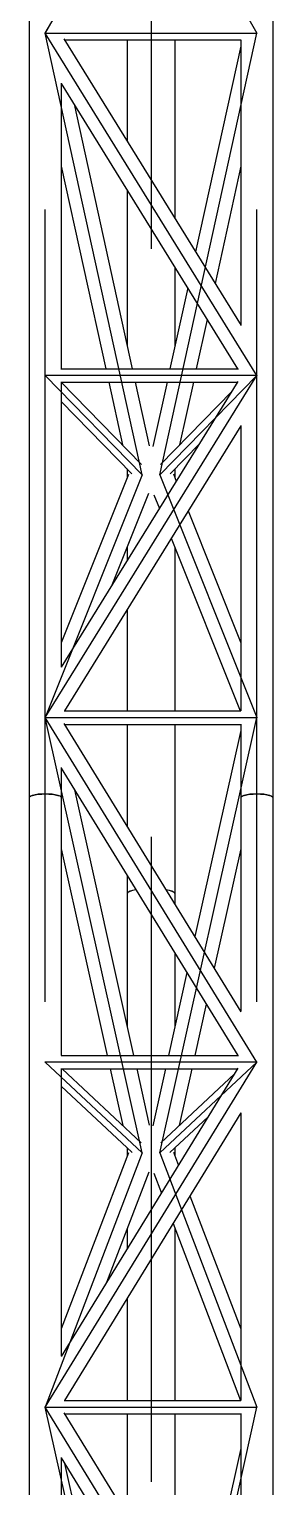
# Model space of a CAD drawing. Header units: millimetres. Extents: x 150209.93 to 150215.05, y 136675.65 to 136679.93.
# Drawn here: x 150213.2547 to 150213.2962, y 136679.3568 to 136679.6047 of the extents above; entities that cross this region are included whole.
import ezdxf

# ---------------------------------------------------------------- set-up
doc = ezdxf.new("R2010")
doc.units = ezdxf.units.MM
doc.header["$LTSCALE"] = 0.25
doc.linetypes.add('CENTER', pattern=[50.8, 31.75, -6.35, 6.35, -6.35])
doc.linetypes.add('XKITLINE00', pattern=[0])

# ---------------------------------------------------------------- blocks, each defined once
blk = doc.blocks.new('çatıı')
at = {"color": 8, "linetype": 'CENTER'}
for p, q in [((21645, 19215.5), (21645, 20189.7)), ((21735, 20182), (21735, 19133.7)), ((21645, 19865.3), (21825, 20174.4)), ((21825, 19215.5), (21825, 20174.4)), ((21727.5, 20010.8), (21645, 19865.3)), ((21742.5, 20010.8), (21825, 19865.3)), ((21727.5, 19489.9), (21645, 19865.3)), ((21825, 19574.4), (21645, 19865.3)), ((21645, 19865.3), (21825, 19865.3)), ((21742.5, 19489.9), (21825, 19865.3)), ((21825, 19574.4), (21645, 19574.4)), ((21645, 19283.4), (21825, 19574.4)), ((21727.5, 19489.9), (21645, 19574.4)), ((21742.5, 19489.9), (21825, 19574.4)), ((21727.5, 19489.9), (21645, 19283.4)), ((21742.5, 19489.9), (21825, 19283.4)), ((21825, 18990.6), (21645, 19283.4)), ((21645, 19283.4), (21825, 19283.4)), ((21727.5, 18913.4), (21645, 19283.4)), ((21742.5, 18913.4), (21825, 19283.4)), ((21645, 18041.9), (21645, 19215.5)), ((21825, 18041.9), (21825, 19215.5)), ((21735, 19133.7), (21735, 17970.9)), ((21645, 18697.2), (21825, 18990.6)), ((21825, 18990.6), (21645, 18990.6)), ((21727.5, 18913.4), (21645, 18990.6)), ((21742.5, 18913.4), (21825, 18990.6)), ((21727.5, 18913.4), (21645, 18697.2)), ((21742.5, 18913.4), (21825, 18697.2)), ((21645, 18697.2), (21825, 18697.2)), ((21727.5, 18326.6), (21645, 18697.2)), ((21825, 18403.8), (21645, 18697.2)), ((21742.5, 18326.6), (21825, 18697.2))]:
    blk.add_line(p, q, dxfattribs=at)
at = {"color": 8, "linetype": 'XKITLINE00'}
for p, q in [((21631.3, 20166.1), (21631.3, 19215.5)), ((21838.6, 20148.7), (21838.6, 19215.5)), ((21660.9, 19860.5), (21811.6, 19616.9)), ((21661.4, 19859.6), (21811.3, 19859.6)), ((21714.7, 19859.6), (21714.7, 19773.5)), ((21755.3, 19859.6), (21755.3, 19707.9)), ((21811.3, 19854.2), (21772.9, 19679.4)), ((21811.3, 19859.8), (21811.3, 19617.3)), ((21658.6, 19822.9), (21658.6, 19580)), ((21658.6, 19822.5), (21808.6, 19580)), ((21669.5, 19805), (21718.9, 19580)), ((21658.6, 19752.2), (21696.5, 19580)), ((21811.3, 19752.2), (21789.5, 19652.6)), ((21714.7, 19731.9), (21714.7, 19599.2)), ((21755.3, 19666.2), (21755.3, 19599.2)), ((21766.2, 19648.7), (21751.1, 19580)), ((21782.7, 19621.9), (21773.5, 19580)), ((21658.4, 19580), (21809.4, 19580)), ((21808.9, 19569.2), (21658.6, 19326.2)), ((21658.6, 19569), (21658.6, 19326.3)), ((21658.6, 19568.7), (21808.6, 19568.7)), ((21658.6, 19568.6), (21726.9, 19498.7)), ((21699, 19568.7), (21710.7, 19515.2)), ((21721.4, 19568.7), (21733.3, 19514.4)), ((21748.6, 19568.7), (21736.5, 19513.8)), ((21803.7, 19560.7), (21743.1, 19498.7)), ((21771, 19568.7), (21759.3, 19515.2)), ((21658.6, 19552.3), (21718.7, 19490.7)), ((21811.3, 19531.5), (21661.4, 19289.1)), ((21811.3, 19531.7), (21811.3, 19289.1)), ((21776.1, 19516.2), (21751.3, 19490.7)), ((21714.7, 19494.9), (21714.7, 19487.4)), ((21755.3, 19494.9), (21755.3, 19487.4)), ((21715.8, 19490.2), (21658.6, 19347.1)), ((21715.3, 19494.2), (21715.5, 19493.6)), ((21754, 19490.7), (21756.5, 19484.4)), ((21754.6, 19494.2), (21754.6, 19494.1)), ((21732.9, 19473.9), (21701.7, 19396)), ((21737.5, 19472.9), (21742.2, 19461.3)), ((21766.6, 19459.2), (21811.3, 19347.1)), ((21752.2, 19436), (21810.9, 19289.1)), ((21714.7, 19428.4), (21714.7, 19416.9)), ((21755.3, 19428.4), (21755.3, 19289.1)), ((21714.7, 19375.3), (21714.7, 19289.1)), ((21661, 19289.1), (21811.5, 19289.1)), ((21660.9, 19278.5), (21811.5, 19033.4)), ((21661.4, 19277.7), (21811.3, 19277.7)), ((21714.7, 19277.7), (21714.7, 19191)), ((21755.3, 19277.7), (21755.3, 19133.7)), ((21811.3, 19272.5), (21772.3, 19097.3)), ((21811.3, 19277.9), (21811.3, 19215.5)), ((21658.6, 19241), (21658.6, 19215.5)), ((21658.6, 19240.3), (21808.7, 18996.2)), ((21631.7, 19216.2), (21631.3, 19215.5)), ((21631.7, 19216.1), (21631.3, 19215.5)), ((21631.3, 19215.5), (21631.3, 18041.9)), ((21631.7, 19216.2), (21632.7, 19216.9)), ((21631.7, 19216.1), (21632.7, 19216.8)), ((21632.7, 19216.9), (21634.3, 19217.6)), ((21632.7, 19216.8), (21634.3, 19217.3)), ((21634.3, 19217.6), (21636.5, 19218.1)), ((21634.3, 19217.3), (21636.5, 19217.8)), ((21634.6, 19217.4), (21634.8, 19217.5)), ((21634.8, 19217.5), (21636.9, 19218)), ((21636.5, 19218.1), (21639.1, 19218.5)), ((21636.5, 19217.8), (21639.1, 19218.2)), ((21636.9, 19218), (21639.3, 19218.4)), ((21639.1, 19218.5), (21642, 19218.7)), ((21639.1, 19218.2), (21642, 19218.4)), ((21639.3, 19218.4), (21642.1, 19218.6)), ((21642, 19218.7), (21645, 19218.8)), ((21642, 19218.4), (21645, 19218.5)), ((21642.1, 19218.6), (21645, 19218.7)), ((21645, 19218.8), (21648, 19218.7)), ((21645, 19218.7), (21647.9, 19218.6)), ((21645, 19218.5), (21648, 19218.4)), ((21647.9, 19218.6), (21650.7, 19218.4)), ((21648, 19218.7), (21650.9, 19218.5)), ((21648, 19218.4), (21650.9, 19218.2)), ((21650.7, 19218.4), (21653.1, 19218)), ((21650.9, 19218.5), (21653.5, 19218.1)), ((21650.9, 19218.2), (21653.5, 19217.8)), ((21653.1, 19218), (21655.2, 19217.5)), ((21653.5, 19218.1), (21655.7, 19217.6)), ((21653.5, 19217.8), (21655.7, 19217.3)), ((21655.2, 19217.5), (21655.4, 19217.4)), ((21655.7, 19217.6), (21657.3, 19216.9)), ((21655.7, 19217.3), (21657.3, 19216.8)), ((21657.3, 19216.9), (21658.3, 19216.2)), ((21657.3, 19216.8), (21658.3, 19216.1)), ((21658.3, 19216.2), (21658.6, 19215.5)), ((21658.3, 19216.1), (21658.6, 19215.5)), ((21658.6, 19215.5), (21658.6, 18996.2)), ((21669.9, 19222), (21720.2, 18996.2)), ((21811.7, 19216.2), (21811.3, 19215.5)), ((21811.7, 19216.1), (21811.3, 19215.5)), ((21811.3, 19215.5), (21811.3, 19033.7)), ((21811.7, 19216.2), (21812.7, 19216.9)), ((21811.7, 19216.1), (21812.7, 19216.8)), ((21812.7, 19216.9), (21814.3, 19217.6)), ((21812.7, 19216.8), (21814.3, 19217.3)), ((21814.3, 19217.6), (21816.5, 19218.1)), ((21814.3, 19217.3), (21816.5, 19217.8)), ((21814.7, 19217.4), (21814.8, 19217.5)), ((21814.8, 19217.5), (21816.9, 19218)), ((21816.5, 19218.1), (21819.1, 19218.5)), ((21816.5, 19217.8), (21819.1, 19218.2)), ((21816.9, 19218), (21819.3, 19218.4)), ((21819.1, 19218.5), (21822, 19218.7)), ((21819.1, 19218.2), (21822, 19218.4)), ((21819.3, 19218.4), (21822.1, 19218.6)), ((21822, 19218.7), (21825, 19218.8)), ((21822, 19218.4), (21825, 19218.5)), ((21822.1, 19218.6), (21825, 19218.7)), ((21825, 19218.8), (21828, 19218.7)), ((21825, 19218.7), (21827.9, 19218.6)), ((21825, 19218.5), (21828, 19218.4)), ((21827.9, 19218.6), (21830.7, 19218.4)), ((21828, 19218.7), (21830.9, 19218.5)), ((21828, 19218.4), (21830.9, 19218.2)), ((21830.7, 19218.4), (21833.1, 19218)), ((21830.9, 19218.5), (21833.5, 19218.1)), ((21830.9, 19218.2), (21833.5, 19217.8)), ((21833.1, 19218), (21835.2, 19217.5)), ((21833.5, 19218.1), (21835.7, 19217.6)), ((21833.5, 19217.8), (21835.7, 19217.3)), ((21835.2, 19217.5), (21835.3, 19217.4)), ((21835.7, 19217.6), (21837.3, 19216.9)), ((21835.7, 19217.3), (21837.3, 19216.8)), ((21837.3, 19216.9), (21838.3, 19216.2)), ((21837.3, 19216.8), (21838.3, 19216.1)), ((21838.3, 19216.2), (21838.6, 19215.5)), ((21838.3, 19216.1), (21838.6, 19215.5)), ((21838.6, 19215.5), (21838.6, 18041.9)), ((21658.6, 19171.9), (21697.8, 18996.2)), ((21811.3, 19171.9), (21788.7, 19070.5)), ((21714.7, 19149.1), (21714.7, 19133.7)), ((21715, 19134.6), (21715.9, 19135.3)), ((21715.9, 19135.3), (21717.4, 19136.1)), ((21715.9, 19135.3), (21717.4, 19136)), ((21717.4, 19136.1), (21719.4, 19136.7)), ((21717.4, 19136), (21719.4, 19136.6)), ((21719.4, 19136.7), (21721.9, 19137.3)), ((21719.4, 19136.6), (21721.9, 19137.2)), ((21721.9, 19137.3), (21722, 19137.3)), ((21721.9, 19137.2), (21722, 19137.2)), ((21747.6, 19137.4), (21748, 19137.3)), ((21747.7, 19137.2), (21748, 19137.2)), ((21748, 19137.3), (21750.5, 19136.7)), ((21748, 19137.2), (21750.5, 19136.6)), ((21750.5, 19136.7), (21752.6, 19136.1)), ((21750.5, 19136.6), (21752.6, 19136)), ((21752.6, 19136.1), (21754.1, 19135.3)), ((21752.6, 19136), (21754.1, 19135.3)), ((21754.1, 19135.3), (21755, 19134.6)), ((21715, 19134.6), (21714.7, 19133.7)), ((21715, 19134.5), (21714.7, 19133.7)), ((21714.7, 19133.7), (21714.7, 19021.1)), ((21715, 19134.5), (21715.9, 19135.3)), ((21754.1, 19135.3), (21755, 19134.5)), ((21755, 19134.6), (21755.3, 19133.7)), ((21755, 19134.5), (21755.3, 19133.7)), ((21755.3, 19133.7), (21755.3, 19124.9)), ((21755.3, 19083.1), (21755.3, 19021.1)), ((21765.4, 19066.6), (21749.8, 18996.2)), ((21781.9, 19039.8), (21772.2, 18996.2)), ((21658.5, 18996.2), (21809.4, 18996.2)), ((21808.9, 18985.3), (21658.6, 18740.3)), ((21658.6, 18985.1), (21658.6, 18740.4)), ((21658.6, 18984.9), (21808.7, 18984.9)), ((21659.4, 18984.9), (21726.7, 18921.9)), ((21700.3, 18984.9), (21711.1, 18936.5)), ((21722.8, 18984.9), (21733.5, 18936.9)), ((21747.2, 18984.9), (21736.4, 18936.3)), ((21743.4, 18922), (21806.1, 18980.7)), ((21769.7, 18984.9), (21758.9, 18936.5)), ((21658.6, 18970), (21718.9, 18913.6)), ((21811.3, 18947.4), (21661.3, 18702.9)), ((21751.1, 18913.6), (21783.6, 18944)), ((21811.3, 18947.5), (21811.3, 18702.9)), ((21715.8, 18913.4), (21658.6, 18763.7)), ((21714.7, 18917.5), (21714.7, 18910.5)), ((21754, 18913.9), (21758.3, 18902.7)), ((21755.3, 18917.5), (21755.3, 18910.5)), ((21733, 18897), (21697.1, 18803.1)), ((21737.4, 18896.1), (21743.8, 18879.2)), ((21768.1, 18876.9), (21811.3, 18763.7)), ((21753.7, 18853.4), (21811.1, 18702.9)), ((21714.7, 18849.1), (21714.7, 18831.7)), ((21755.3, 18849.1), (21755.3, 18702.9)), ((21714.7, 18789.9), (21714.7, 18702.9)), ((21661, 18702.9), (21811.5, 18702.9)), ((21660.9, 18692.2), (21811.5, 18446.7)), ((21661.3, 18691.5), (21811.3, 18691.5)), ((21714.7, 18691.5), (21714.7, 18604.5)), ((21755.3, 18691.5), (21755.3, 18538.4)), ((21811.3, 18691.7), (21811.3, 18447)), ((21658.6, 18654.4), (21658.6, 18409.5)), ((21658.6, 18654), (21808.7, 18409.5)), ((21811.3, 18662.1), (21776.2, 18504.3)), ((21661.5, 18649.4), (21714.9, 18409.5))]:
    blk.add_line(p, q, dxfattribs=at)
for centre in [(21645, 19865.3), (21645, 19865.3), (21645, 19865.3), (21645, 19865.3), (21645, 19865.3), (21825, 19865.3), (21825, 19865.3), (21825, 19865.3), (21645, 19574.4), (21645, 19574.4), (21825, 19574.4), (21825, 19574.4), (21825, 19574.4), (21825, 19574.4), (21727.5, 19489.9), (21727.5, 19489.9), (21727.5, 19489.9), (21742.5, 19489.9), (21742.5, 19489.9), (21742.5, 19489.9), (21645, 19283.4), (21645, 19283.4), (21645, 19283.4), (21645, 19283.4), (21645, 19283.4), (21825, 19283.4), (21825, 19283.4), (21825, 19283.4), (21645, 19215.5), (21645, 19215.5), (21825, 19215.5), (21825, 19215.5), (21735, 19133.7), (21735, 19133.7), (21645, 18990.6), (21645, 18990.6), (21825, 18990.6), (21825, 18990.6), (21825, 18990.6), (21825, 18990.6), (21727.5, 18913.4), (21727.5, 18913.4), (21727.5, 18913.4), (21742.5, 18913.4), (21742.5, 18913.4), (21742.5, 18913.4), (21645, 18697.2), (21645, 18697.2), (21645, 18697.2), (21645, 18697.2), (21645, 18697.2), (21825, 18697.2), (21825, 18697.2), (21825, 18697.2)]:
    blk.add_circle(centre, 0.05, dxfattribs=at)

msp = doc.modelspace()

# ---------------------------------------------------------------- block references
at = {"xscale": 0.0002000170049888334, "yscale": 0.0002000170049888334, "zscale": 0.0002000170049888334}
msp.add_blockref('çatıı', (150208.92807, 136675.63059), dxfattribs=at)

doc.saveas('drawing.dxf')
